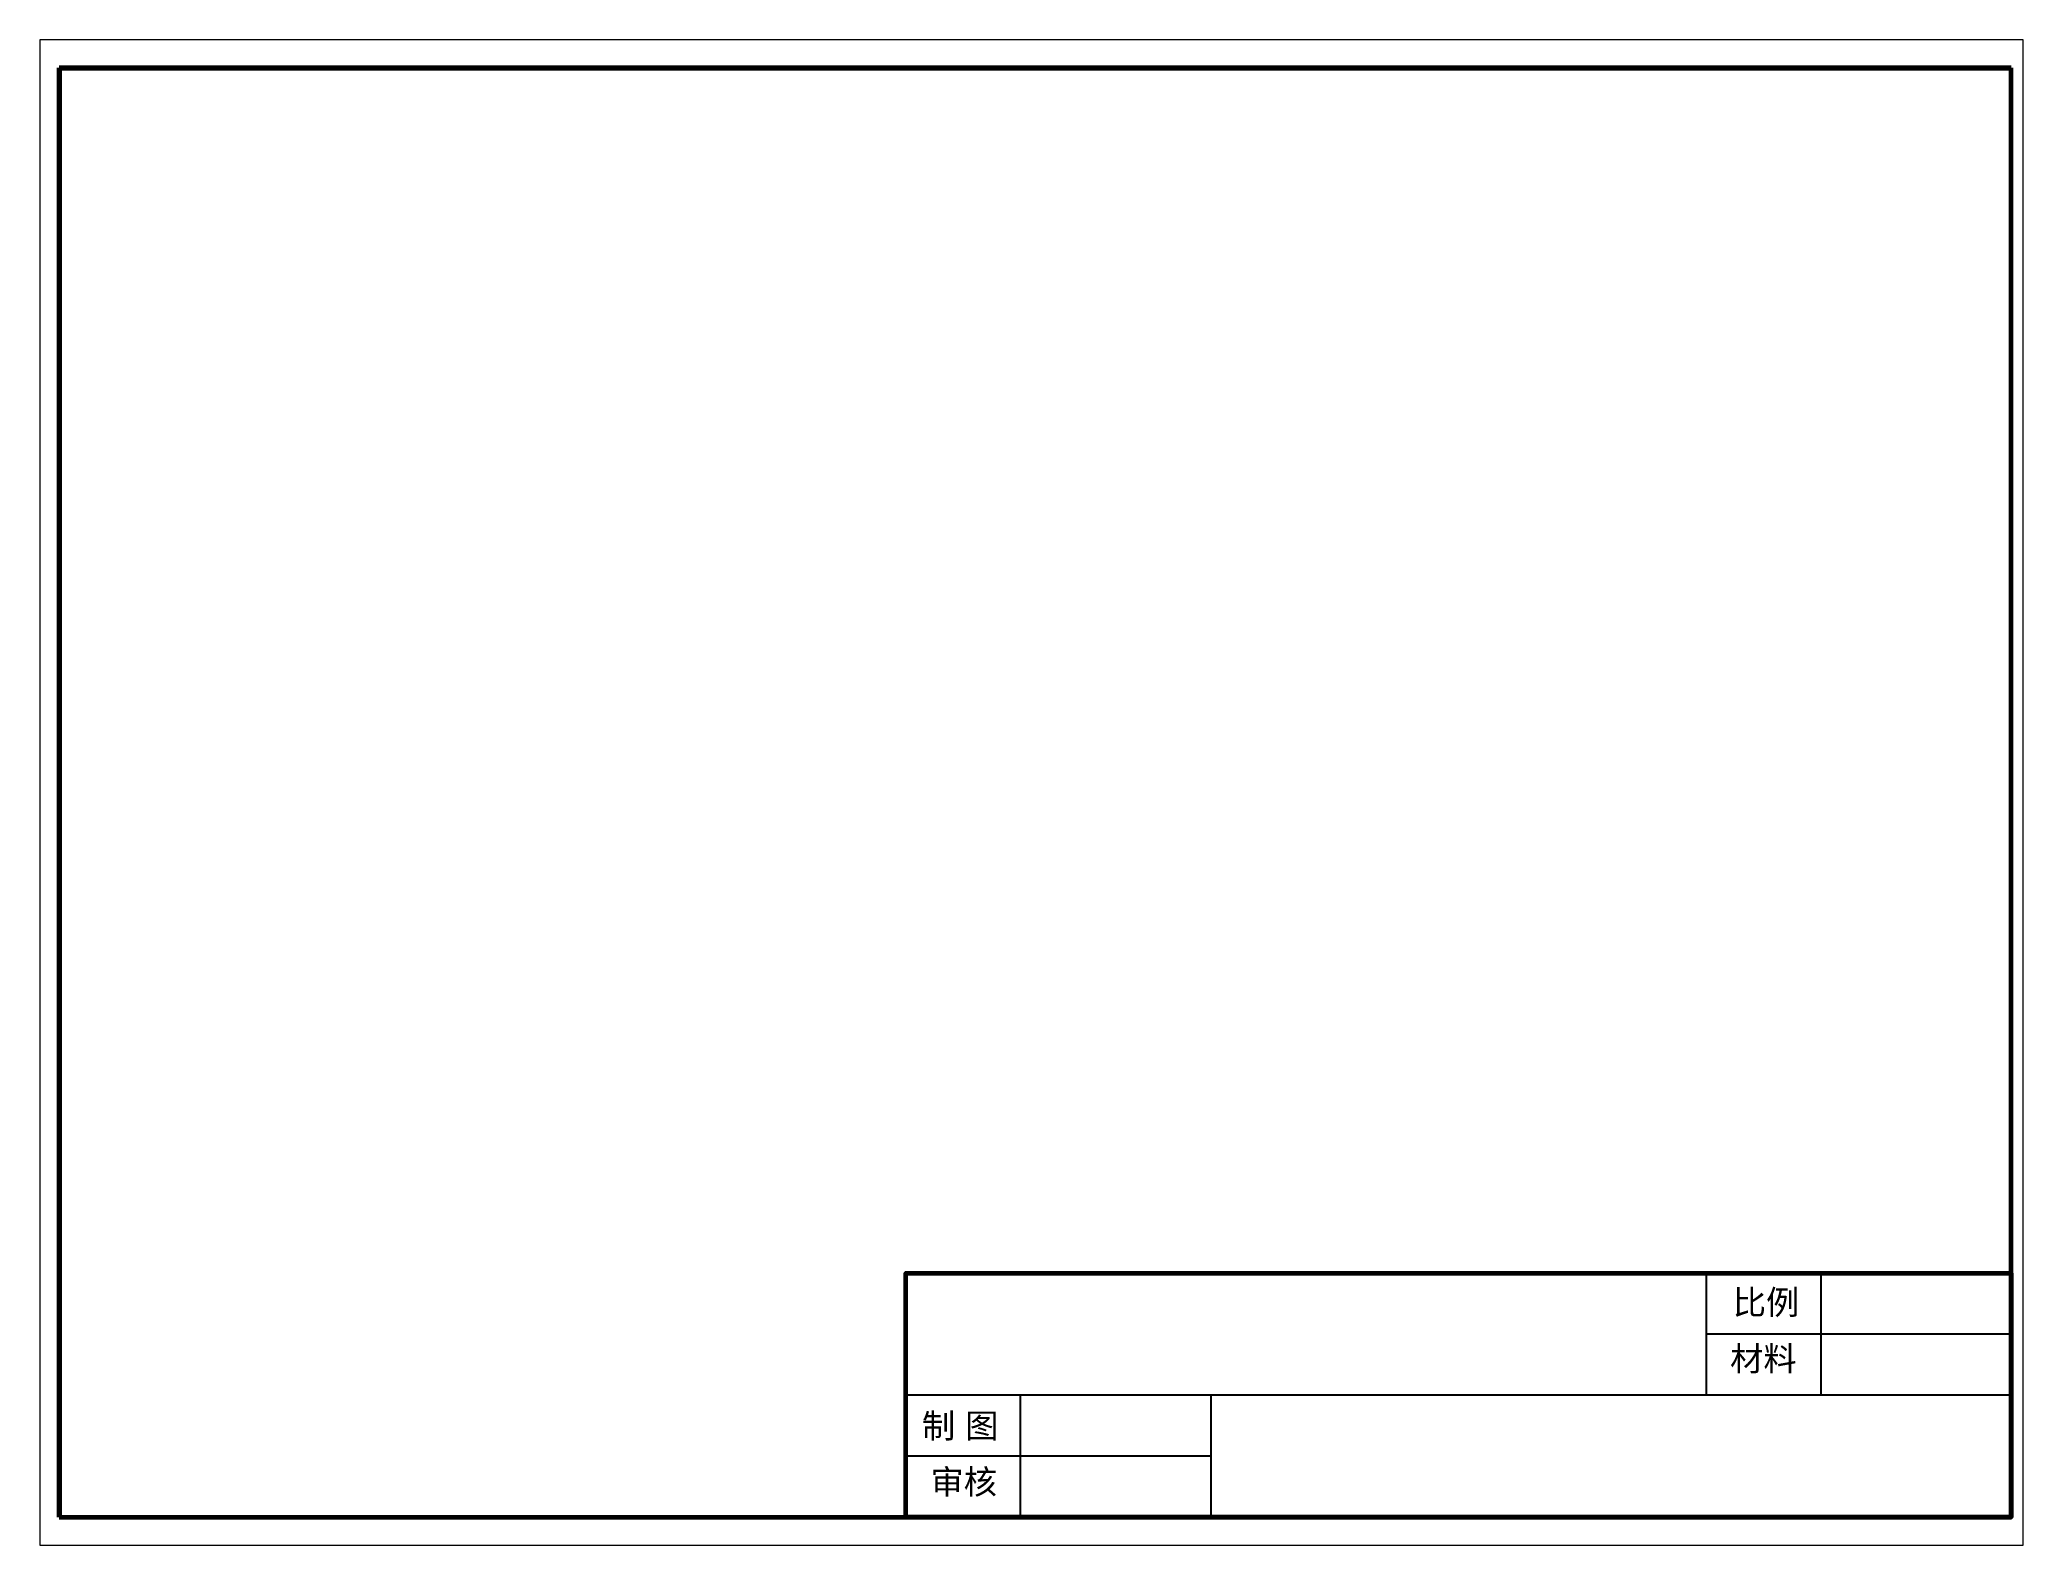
# Paper-space layout '布局2' of a CAD drawing. Header units: millimetres. Extents: x 26 to 231, y 20 to 176.
# The model-space entities are those that its viewports show. They can reach past a viewport. Long polylines and large blocks are cut down to what shows.
import ezdxf

# ---------------------------------------------------------------- set-up
doc = ezdxf.new("R2010")
doc.units = ezdxf.units.MM
doc.layers.add('bold', color=7, linetype='Continuous', lineweight=60)
doc.layers.add('normal', color=7, linetype='Continuous')
doc.styles.get("Standard").update_dxf_attribs({"font": ''})
doc.styles.get('Standard').set_extended_font_data('SimSun')

msp = doc.modelspace()

# ---------------------------------------------------------------- linework, layer by layer
at = {"layer": 'bold', "lineweight": 70}
for q in [(287, 190), (31, 0)]:
    msp.add_line((31, 190), q, dxfattribs=at)
at = {"layer": 'bold'}
msp.add_lwpolyline([(31, 0), (287, 0), (287, 190)], dxfattribs=at)
msp.add_lwpolyline([(287, 0), (142, 0), (142, 32), (287, 32)], close=True, dxfattribs=at)
at = {"layer": 'normal'}
for p, q in [((247, 32), (247, 16)), ((262, 32), (262, 16)), ((287, 16), (142, 16)), ((157, 16), (157, 0)), ((182, 16), (182, 0)), ((182, 8), (142, 8))]:
    msp.add_line(p, q, dxfattribs=at)
at = {"layer": 'normal', "lineweight": -3}
msp.add_line((287, 24), (247, 24), dxfattribs=at)

# ---------------------------------------------------------------- texts
at = {"layer": 'normal', "char_height": 3.2}
for s, width, heights, insert, attachment_point in [('\\pi3.4733;比例', 15, [0], (247, 29.76), 1), ('\\pi3.1178;材料', 15, [0], (247, 22.38), 1), ('\\pt3.2,6.4,9.6;{\\T1.3;制图}', 14.2374, [6.24], (149.81, 11.79), 5), ('\\pi3.2422;审核', 15, [4.66], (142, 6.22), 1)]:
    msp.add_mtext_dynamic_manual_height_columns(s, width=width, gutter_width=12.5, heights=heights, dxfattribs=dict(at, insert=insert, attachment_point=attachment_point))

psp = doc.layouts.new('布局2')

# ---------------------------------------------------------------- viewports
at = {"layer": 'bold', "lineweight": 30}
psp.add_viewport(center=(128.5, 97.5), size=(205.6, 156), view_center_point=(158.5, 95), view_height=197.3926, dxfattribs=at)

doc.saveas('drawing.dxf')
